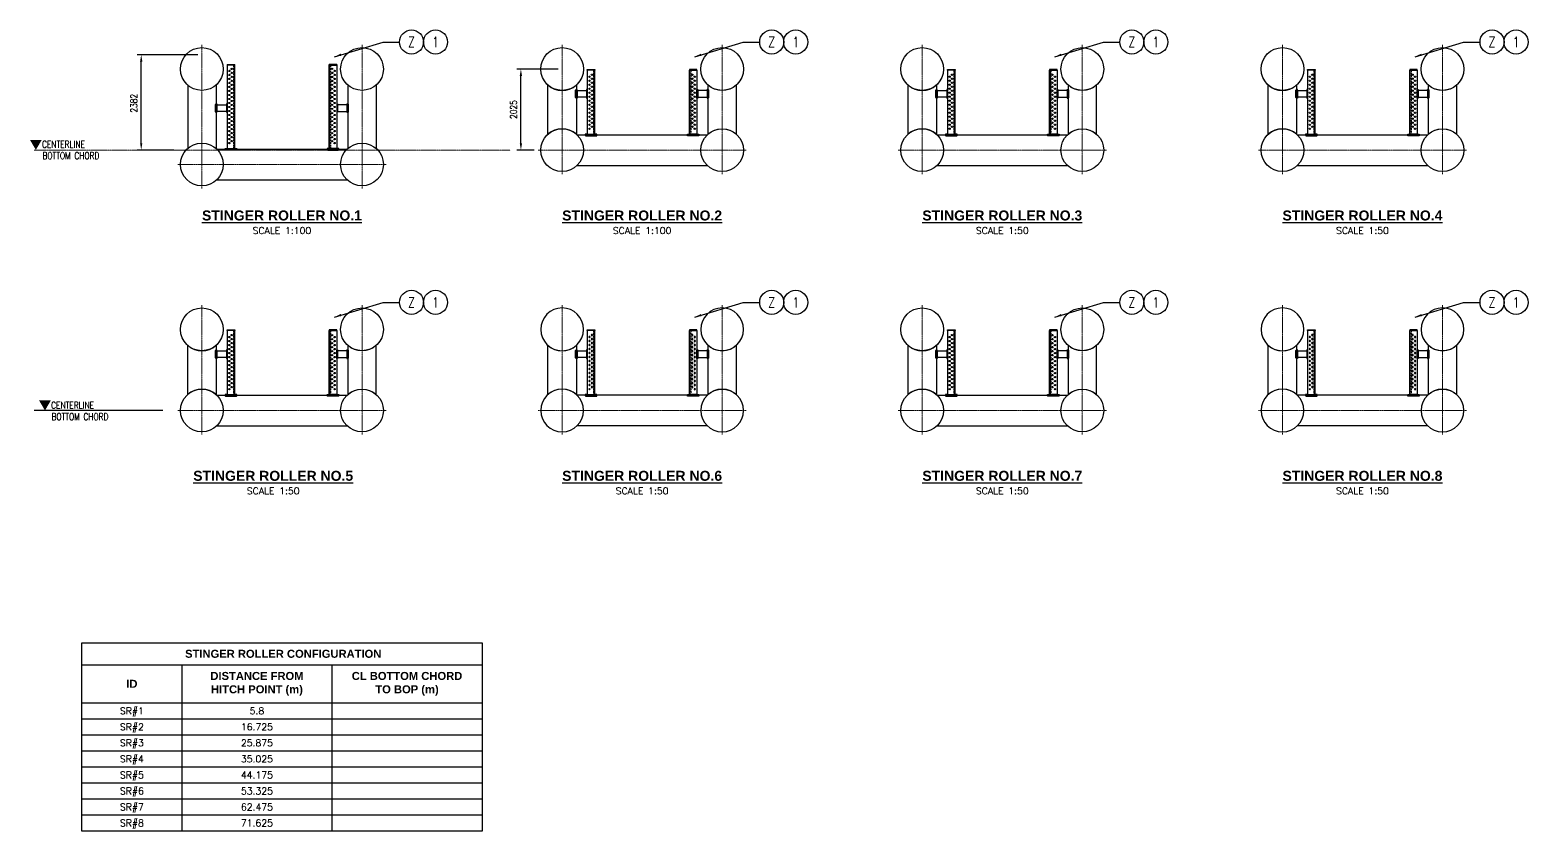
# Model space of a CAD drawing. Header units: millimetres. Extents: x -1297 to 36138, y -17000 to 24782.
# Drawn here: x -1297 to 36138, y -17000 to 3000 of the extents above; entities that cross this region are included whole.
import ezdxf
from ezdxf.enums import TextEntityAlignment as Align

# ---------------------------------------------------------------- set-up
doc = ezdxf.new("R2010")
doc.units = ezdxf.units.MM
for name, pattern in [('CENTER', [50.8, 31.75, -6.35, 6.35, -6.35]), ('HIDDEN', [9.525, 6.35, -3.175]), ('PHANTOM', [63.5, 31.75, -6.35, 6.35, -6.35, 6.35, -6.35])]:
    doc.linetypes.add(name, pattern=pattern)
doc.layers.add('CENTRELINES', color=1, linetype='CENTER', lineweight=5)
doc.layers.add('DIM', color=1, linetype='Continuous')
doc.layers.add('TEXT25', color=3, linetype='Continuous')
doc.styles.add('ARIALBOLD', font='arialbd.ttf')
doc.styles.add('ROMAND', font='romand.shx', dxfattribs={"width": 0.8})
doc.styles.add('ROMANS', font='simplex.shx', dxfattribs={"width": 0.8})
doc.dimstyles.new('100', dxfattribs={"dimscale": 100, "dimtxt": 1.7, "dimasz": 1.7, "dimexe": 1, "dimexo": 1, "dimgap": 1, "dimtad": 1, "dimdec": 0, "dimtxsty": 'ROMANS', "dimcen": 1, "dimclrd": 1, "dimclre": 1, "dimclrt": 2, "dimadec": 1, "dimazin": 2, "dimtp": 0.9999, "dimtm": 0.9999, "dimtfac": 0.7, "dimtdec": 0, "dimtmove": 0, "dimatfit": 3})

# ---------------------------------------------------------------- blocks, each defined once
blk = doc.blocks.new('section_1')
at = {"ltscale": 0.5}
for p, q in [((-2356, 1627), (-2356, 41)), ((-1644, 1627), (-1644, 41)), ((1644, 1627), (1644, 41)), ((2356, 1627), (2356, 41)), ((-1627, 24), (1627, 24)), ((-1627, -738), (1627, -738))]:
    blk.add_line(p, q, dxfattribs=at)
for p, q in [((-1663, 959), (-1663, 1139)), ((-1624, 1154), (-1648, 1154)), ((-1644, 959), (-1644, 1139)), ((-1624, 1154), (-1624, 944)), ((1624, 1154), (1624, 944)), ((1624, 1154), (1648, 1154)), ((1644, 959), (1644, 1139)), ((1663, 959), (1663, 1139)), ((-1624, 944), (-1648, 944)), ((1624, 944), (1648, 944))]:
    blk.add_line(p, q)
for points in [[(-1370, 2134), (-1370, 32), (-1180, 32), (-1180, 2134)], [(-1370, 2134), (-1180, 2134)], [(-1180, 2124), (-1370, 2124)], [(1370, 2134), (1370, 32), (1180, 32), (1180, 2134)], [(1370, 2134), (1180, 2134)], [(1180, 2124), (1370, 2124)], [(-1390, 964), (-1638, 964), (-1638, 1134), (-1390, 1134)], [(-1370, 1154), (-1390, 1154), (-1390, 944), (-1370, 944)], [(1370, 1154), (1390, 1154), (1390, 944), (1370, 944)], [(1390, 964), (1638, 964), (1638, 1134), (1390, 1134)]]:
    blk.add_lwpolyline(points)
at = {"linetype": 'HIDDEN'}
for points in [[(-1215, 2124), (-1215, 32), (-1195, 32), (-1195, 2124)], [(1215, 2124), (1215, 32), (1195, 32), (1195, 2124)]]:
    blk.add_lwpolyline(points, close=True, dxfattribs=at)
for points in [[(-1130, 44), (-1130, 18, -0.414214), (-1150, -2), (-1400, -2, -0.414214), (-1420, 18), (-1420, 44), (-1130, 44)], [(-1130, 36, -0.414214), (-1150, 16), (-1400, 16, -0.414214), (-1420, 36)], [(1420, 44), (1130, 44), (1130, 18, 0.414214), (1150, -2), (1400, -2, 0.414214), (1420, 18), (1420, 44)], [(1130, 36, 0.414214), (1150, 16), (1400, 16, 0.414214), (1420, 36)]]:
    blk.add_lwpolyline(points, format="xyb")
at = {"ltscale": 0.5}
for centre in [(-2000, 2025), (2000, 2025), (-2000, -357), (2000, -357)]:
    blk.add_circle(centre, 534, dxfattribs=at)
at = {"color": 2, "linetype": 'PHANTOM'}
for centre in [(-1315, 1977), (-1315, 1877), (-1255, 1927), (1255, 1927), (1315, 1977), (1315, 1877), (-1315, 1677), (-1255, 1827), (-1255, 1727), (1255, 1827), (1255, 1727), (1315, 1677), (-1315, 1377), (-1315, 1277), (-1315, 1177), (-1255, 1427), (-1255, 1327), (-1255, 1227), (1255, 1427), (1255, 1327), (1255, 1227), (1315, 1377), (1315, 1277), (1315, 1177)]:
    blk.add_circle(centre, 16, dxfattribs=at)
at = {"color": 2}
for centre in [(-1255, 2027), (1255, 2027), (-1315, 1777), (-1315, 1577), (-1255, 1627), (-1255, 1527), (1255, 1627), (1255, 1527), (1315, 1777), (1315, 1577), (-1315, 1477), (-1315, 1377), (-1315, 1277), (-1315, 1177), (-1255, 1427), (-1255, 1327), (-1255, 1227), (-1255, 1127), (1255, 1427), (1255, 1327), (1255, 1227), (1255, 1127), (1315, 1477), (1315, 1377), (1315, 1277), (1315, 1177), (-1315, 1077), (-1315, 977), (-1315, 877), (-1315, 777), (-1255, 1027), (-1255, 927), (-1255, 827), (1255, 1027), (1255, 927), (1255, 827), (1315, 1077), (1315, 977), (1315, 877), (1315, 777), (-1315, 677), (-1315, 577), (-1315, 477), (-1315, 377), (-1255, 727), (-1255, 627), (-1255, 527), (-1255, 427), (1255, 727), (1255, 627), (1255, 527), (1255, 427), (1315, 677), (1315, 577), (1315, 477), (1315, 377), (-1315, 277), (-1315, 177), (-1255, 327), (-1255, 227), (1255, 327), (1255, 227), (1315, 277), (1315, 177)]:
    blk.add_circle(centre, 16, dxfattribs=at)
for centre, start, end in [((-1648, 1139), 90, 180), ((-1629, 1139), 90, 180), ((1629, 1139), 0, 90), ((1648, 1139), 0, 90), ((-1648, 959), 180, 270), ((-1629, 959), 180, 270), ((1629, 959), 270, 0), ((1648, 959), 270, 0)]:
    blk.add_arc(centre, 15, start, end)
at = {"layer": 'CENTRELINES'}
for p, q in [((-2000, -957), (-2000, 2625)), ((2000, -957), (2000, 2625)), ((-2600, -357), (2600, -357))]:
    blk.add_line(p, q, dxfattribs=at)
blk = doc.blocks.new('*D11')
at = {"color": 1, "lineweight": -2}
for p, q in [((11900, 2025), (10871, 2025)), ((10971, 170), (10971, 1855)), ((11300, 0), (10871, 0))]:
    blk.add_line(p, q, dxfattribs=at)
at = {"color": 1}
for points in [[(10999, 1855), (10942, 1855), (10971, 2025)], [(10942, 170), (10999, 170), (10971, 0)]]:
    blk.add_solid(points, dxfattribs=at)
at = {"layer": 'Defpoints', "color": 0}
for p in [(10971, 2025), (12000, 2025), (11400, 0)]:
    blk.add_point(p, dxfattribs=at)
at = {"color": 2, "insert": (10786, 1012), "char_height": 170, "attachment_point": 5, "rotation": 90, "style": 'ROMANS'}
blk.add_mtext('2025', dxfattribs=at)
blk = doc.blocks.new('*D12')
at = {"color": 1, "lineweight": -2}
for p, q in [((2900, 2382), (1383, 2382)), ((1483, 170), (1483, 2212)), ((2300, 0), (1383, 0))]:
    blk.add_line(p, q, dxfattribs=at)
at = {"color": 1}
for points in [[(1511, 2212), (1455, 2212), (1483, 2382)], [(1455, 170), (1511, 170), (1483, 0)]]:
    blk.add_solid(points, dxfattribs=at)
at = {"layer": 'Defpoints', "color": 0}
for p in [(1483, 2382), (3000, 2382), (2400, 0)]:
    blk.add_point(p, dxfattribs=at)
at = {"color": 2, "insert": (1298, 1170), "char_height": 170, "attachment_point": 5, "rotation": 90, "style": 'ROMANS'}
blk.add_mtext('2382', dxfattribs=at)
blk = doc.blocks.new('A3 - TAGG')
at = {"layer": 'TEXT25'}
blk.add_circle((0, 0), 3, dxfattribs=at)
at = {"layer": 'TEXT25', "style": 'ROMAND', "width": 0.8}
blk.add_attdef('1', text='', height=2.5, dxfattribs=at).set_placement((0, 0), align=Align.MIDDLE_CENTER)
blk = doc.blocks.new('section_2')
for p, q in [((-1624, 1511), (-1648, 1511)), ((-1624, 1491), (-1624, 1511)), ((1624, 1491), (1624, 1511)), ((1624, 1511), (1648, 1511)), ((-1663, 1316), (-1663, 1496)), ((-1624, 1301), (-1648, 1301)), ((-1644, 1316), (-1644, 1496)), ((-1624, 1491), (-1624, 1321)), ((-1624, 1321), (-1624, 1301)), ((1624, 1491), (1624, 1321)), ((1624, 1321), (1624, 1301)), ((1624, 1301), (1648, 1301)), ((1644, 1316), (1644, 1496)), ((1663, 1316), (1663, 1496)), ((-1370, 401), (-1180, 401)), ((1370, 401), (1180, 401))]:
    blk.add_line(p, q)
at = {"ltscale": 0.5}
for p, q in [((-1627, 381), (1627, 381)), ((-1627, -381), (1627, -381))]:
    blk.add_line(p, q, dxfattribs=at)
for points in [[(-1370, 1998), (-1370, 2013), (-1180, 2013), (-1180, 1998)], [(-1370, 1998), (-1370, 388), (-1180, 388), (-1180, 1998)], [(1370, 1998), (1370, 2013), (1180, 2013), (1180, 1998)], [(1370, 1998), (1370, 388), (1180, 388), (1180, 1998)], [(-1390, 1301), (-1370, 1301), (-1370, 1511), (-1390, 1511)], [(1390, 1301), (1370, 1301), (1370, 1511), (1390, 1511)], [(-1638, 1491), (-1390, 1491), (-1390, 1321), (-1638, 1321)], [(1638, 1491), (1390, 1491), (1390, 1321), (1638, 1321)]]:
    blk.add_lwpolyline(points, close=True)
at = {"linetype": 'HIDDEN'}
for points in [[(-1215, 1998), (-1215, 388), (-1195, 388), (-1195, 1998)], [(1215, 1998), (1215, 388), (1195, 388), (1195, 1998)]]:
    blk.add_lwpolyline(points, close=True, dxfattribs=at)
at = {"ltscale": 0.5}
for points in [[(-1644, 1627), (-1644, 398, 0.38187), (-2356, 398), (-2356, 1627, 0.38187)], [(1644, 1627), (1644, 398, -0.38187), (2356, 398), (2356, 1627, -0.38187)]]:
    blk.add_lwpolyline(points, format="xyb", close=True, dxfattribs=at)
for points in [[(-1370, 401), (-1420, 401), (-1420, 374, 0.414214), (-1400, 354), (-1150, 354, 0.414214), (-1130, 374), (-1130, 401), (-1180, 401)], [(-1420, 401), (-1420, 393, 0.414214), (-1400, 373), (-1150, 373, 0.414214), (-1130, 393), (-1130, 401)], [(1370, 401), (1420, 401), (1420, 374, -0.414214), (1400, 354), (1150, 354, -0.414214), (1130, 374), (1130, 401), (1180, 401)], [(1420, 401), (1420, 393, -0.414214), (1400, 373), (1150, 373, -0.414214), (1130, 393), (1130, 401)]]:
    blk.add_lwpolyline(points, format="xyb")
for centre in [(-2000, 2025), (2000, 2025), (-2000, 0), (2000, 0)]:
    blk.add_circle(centre, 534, dxfattribs=at)
at = {"color": 2}
for centre in [(-1255, 1883), (1255, 1883), (-1315, 1833), (-1315, 1733), (-1315, 1633), (-1315, 1533), (-1255, 1783), (-1255, 1683), (-1255, 1583), (-1255, 1483), (1255, 1783), (1255, 1683), (1255, 1583), (1255, 1483), (1315, 1833), (1315, 1733), (1315, 1633), (1315, 1533), (-1315, 1433), (-1315, 1333), (-1315, 1233), (-1315, 1133), (-1255, 1383), (-1255, 1283), (-1255, 1183), (1255, 1383), (1255, 1283), (1255, 1183), (1315, 1433), (1315, 1333), (1315, 1233), (1315, 1133), (-1315, 1033), (-1315, 933), (-1315, 833), (-1315, 733), (-1255, 1083), (-1255, 983), (-1255, 883), (-1255, 783), (1255, 1083), (1255, 983), (1255, 883), (1255, 783), (1315, 1033), (1315, 933), (1315, 833), (1315, 733), (-1315, 633), (-1315, 533), (-1255, 683), (-1255, 583), (1255, 683), (1255, 583), (1315, 633), (1315, 533)]:
    blk.add_circle(centre, 16, dxfattribs=at)
for centre, start, end in [((-1648, 1496), 90, 180), ((-1629, 1496), 90, 180), ((1629, 1496), 0, 90), ((1648, 1496), 0, 90), ((-1648, 1316), 180, 270), ((-1629, 1316), 180, 270), ((1629, 1316), 270, 0), ((1648, 1316), 270, 0)]:
    blk.add_arc(centre, 15, start, end)
at = {"layer": 'CENTRELINES', "color": 1}
for p, q in [((-2000, 2625), (-2000, -600)), ((2000, -600), (2000, 2625)), ((-2600, 0), (2600, 0))]:
    blk.add_line(p, q, dxfattribs=at)
blk = doc.blocks.new('section_3')
for p, q in [((-1663, -709), (-1663, -529)), ((-1624, -514), (-1648, -514)), ((-1624, -724), (-1648, -724)), ((-1644, -709), (-1644, -529)), ((-1624, -534), (-1624, -514)), ((-1624, -534), (-1624, -704)), ((-1624, -704), (-1624, -724)), ((1624, -534), (1624, -514)), ((1624, -514), (1648, -514)), ((1624, -534), (1624, -704)), ((1624, -704), (1624, -724)), ((1624, -724), (1648, -724)), ((1644, -709), (1644, -529)), ((1663, -709), (1663, -529)), ((-1370, -1624), (-1180, -1624)), ((1370, -1624), (1180, -1624))]:
    blk.add_line(p, q)
at = {"ltscale": 0.5}
for p, q in [((-1627, -1644), (1627, -1644)), ((-1627, -2406), (1627, -2406))]:
    blk.add_line(p, q, dxfattribs=at)
for points in [[(-1370, -27), (-1370, -12), (-1180, -12), (-1180, -27)], [(-1370, -27), (-1370, -1637), (-1180, -1637), (-1180, -27)], [(1370, -27), (1370, -12), (1180, -12), (1180, -27)], [(1370, -27), (1370, -1637), (1180, -1637), (1180, -27)], [(-1638, -534), (-1390, -534), (-1390, -704), (-1638, -704)], [(-1390, -724), (-1370, -724), (-1370, -514), (-1390, -514)], [(1390, -724), (1370, -724), (1370, -514), (1390, -514)], [(1638, -534), (1390, -534), (1390, -704), (1638, -704)]]:
    blk.add_lwpolyline(points, close=True)
at = {"linetype": 'HIDDEN'}
for points in [[(-1215, -27), (-1215, -1637), (-1195, -1637), (-1195, -27)], [(1215, -27), (1215, -1637), (1195, -1637), (1195, -27)]]:
    blk.add_lwpolyline(points, close=True, dxfattribs=at)
at = {"ltscale": 0.5}
for points in [[(-1644, -398), (-1644, -1627, 0.38187), (-2356, -1627), (-2356, -398, 0.38187)], [(1644, -398), (1644, -1627, -0.38187), (2356, -1627), (2356, -398, -0.38187)]]:
    blk.add_lwpolyline(points, format="xyb", close=True, dxfattribs=at)
for points in [[(-1370, -1624), (-1420, -1624), (-1420, -1651, 0.414214), (-1400, -1671), (-1150, -1671, 0.414214), (-1130, -1651), (-1130, -1624), (-1180, -1624)], [(-1420, -1624), (-1420, -1632, 0.414214), (-1400, -1652), (-1150, -1652, 0.414214), (-1130, -1632), (-1130, -1624)], [(1370, -1624), (1420, -1624), (1420, -1651, -0.414214), (1400, -1671), (1150, -1671, -0.414214), (1130, -1651), (1130, -1624), (1180, -1624)], [(1420, -1624), (1420, -1632, -0.414214), (1400, -1652), (1150, -1652, -0.414214), (1130, -1632), (1130, -1624)]]:
    blk.add_lwpolyline(points, format="xyb")
for centre in [(-2000, 0), (2000, 0), (-2000, -2025), (2000, -2025)]:
    blk.add_circle(centre, 534, dxfattribs=at)
at = {"color": 2}
for centre in [(-1315, -192), (-1315, -292), (-1255, -142), (-1255, -242), (-1255, -342), (1255, -142), (1255, -242), (1255, -342), (1315, -192), (1315, -292), (-1315, -392), (-1315, -492), (-1315, -592), (-1315, -692), (-1255, -442), (-1255, -542), (-1255, -642), (-1255, -742), (1255, -442), (1255, -542), (1255, -642), (1255, -742), (1315, -392), (1315, -492), (1315, -592), (1315, -692), (-1315, -792), (-1315, -892), (-1315, -992), (-1315, -1092), (-1255, -842), (-1255, -942), (-1255, -1042), (1255, -842), (1255, -942), (1255, -1042), (1315, -792), (1315, -892), (1315, -992), (1315, -1092), (-1315, -1192), (-1315, -1292), (-1315, -1392), (-1315, -1492), (-1255, -1142), (-1255, -1242), (-1255, -1342), (-1255, -1442), (1255, -1142), (1255, -1242), (1255, -1342), (1255, -1442), (1315, -1192), (1315, -1292), (1315, -1392), (1315, -1492)]:
    blk.add_circle(centre, 16, dxfattribs=at)
for centre, start, end in [((-1648, -529), 90, 180), ((-1648, -709), 180, 270), ((-1629, -529), 90, 180), ((-1629, -709), 180, 270), ((1629, -529), 0, 90), ((1629, -709), 270, 0), ((1648, -529), 0, 90), ((1648, -709), 270, 0)]:
    blk.add_arc(centre, 15, start, end)
at = {"layer": 'CENTRELINES', "color": 1}
for p, q in [((-2000, 600), (-2000, -2625)), ((2000, -2625), (2000, 600)), ((-2600, -2025), (2600, -2025))]:
    blk.add_line(p, q, dxfattribs=at)
blk = doc.blocks.new('section_4')
for p, q in [((-1663, -709), (-1663, -529)), ((-1624, -514), (-1648, -514)), ((-1624, -724), (-1648, -724)), ((-1644, -709), (-1644, -529)), ((-1624, -534), (-1624, -514)), ((-1624, -534), (-1624, -704)), ((-1624, -704), (-1624, -724)), ((1624, -534), (1624, -514)), ((1624, -514), (1648, -514)), ((1624, -534), (1624, -704)), ((1624, -704), (1624, -724)), ((1624, -724), (1648, -724)), ((1644, -709), (1644, -529)), ((1663, -709), (1663, -529)), ((-1370, -1624), (-1180, -1624)), ((1370, -1624), (1180, -1624))]:
    blk.add_line(p, q)
at = {"ltscale": 0.5}
for p, q in [((-1627, -1644), (1627, -1644)), ((-1627, -2406), (1627, -2406))]:
    blk.add_line(p, q, dxfattribs=at)
for points in [[(-1370, -27), (-1370, -12), (-1180, -12), (-1180, -27)], [(-1370, -27), (-1370, -1637), (-1180, -1637), (-1180, -27)], [(1370, -27), (1370, -12), (1180, -12), (1180, -27)], [(1370, -27), (1370, -1637), (1180, -1637), (1180, -27)], [(-1638, -534), (-1390, -534), (-1390, -704), (-1638, -704)], [(-1390, -724), (-1370, -724), (-1370, -514), (-1390, -514)], [(1390, -724), (1370, -724), (1370, -514), (1390, -514)], [(1638, -534), (1390, -534), (1390, -704), (1638, -704)]]:
    blk.add_lwpolyline(points, close=True)
at = {"linetype": 'HIDDEN'}
for points in [[(-1215, -27), (-1215, -1637), (-1195, -1637), (-1195, -27)], [(1215, -27), (1215, -1637), (1195, -1637), (1195, -27)]]:
    blk.add_lwpolyline(points, close=True, dxfattribs=at)
at = {"ltscale": 0.5}
for points in [[(-1644, -398), (-1644, -1627, 0.38187), (-2356, -1627), (-2356, -398, 0.38187)], [(1644, -398), (1644, -1627, -0.38187), (2356, -1627), (2356, -398, -0.38187)]]:
    blk.add_lwpolyline(points, format="xyb", close=True, dxfattribs=at)
for points in [[(-1370, -1624), (-1420, -1624), (-1420, -1651, 0.414214), (-1400, -1671), (-1150, -1671, 0.414214), (-1130, -1651), (-1130, -1624), (-1180, -1624)], [(-1420, -1624), (-1420, -1632, 0.414214), (-1400, -1652), (-1150, -1652, 0.414214), (-1130, -1632), (-1130, -1624)], [(1370, -1624), (1420, -1624), (1420, -1651, -0.414214), (1400, -1671), (1150, -1671, -0.414214), (1130, -1651), (1130, -1624), (1180, -1624)], [(1420, -1624), (1420, -1632, -0.414214), (1400, -1652), (1150, -1652, -0.414214), (1130, -1632), (1130, -1624)]]:
    blk.add_lwpolyline(points, format="xyb")
for centre in [(-2000, 0), (2000, 0), (-2000, -2025), (2000, -2025)]:
    blk.add_circle(centre, 534, dxfattribs=at)
at = {"color": 2}
for centre in [(-1315, -192), (-1315, -292), (-1255, -142), (-1255, -242), (-1255, -342), (1255, -142), (1255, -242), (1255, -342), (1315, -192), (1315, -292), (-1315, -392), (-1315, -492), (-1315, -592), (-1315, -692), (-1255, -442), (-1255, -542), (-1255, -642), (-1255, -742), (1255, -442), (1255, -542), (1255, -642), (1255, -742), (1315, -392), (1315, -492), (1315, -592), (1315, -692), (-1315, -792), (-1315, -892), (-1315, -992), (-1315, -1092), (-1255, -842), (-1255, -942), (-1255, -1042), (1255, -842), (1255, -942), (1255, -1042), (1315, -792), (1315, -892), (1315, -992), (1315, -1092), (-1315, -1192), (-1315, -1292), (-1315, -1392), (-1315, -1492), (-1255, -1142), (-1255, -1242), (-1255, -1342), (-1255, -1442), (1255, -1142), (1255, -1242), (1255, -1342), (1255, -1442), (1315, -1192), (1315, -1292), (1315, -1392), (1315, -1492)]:
    blk.add_circle(centre, 16, dxfattribs=at)
for centre, start, end in [((-1648, -529), 90, 180), ((-1648, -709), 180, 270), ((-1629, -529), 90, 180), ((-1629, -709), 180, 270), ((1629, -529), 0, 90), ((1629, -709), 270, 0), ((1648, -529), 0, 90), ((1648, -709), 270, 0)]:
    blk.add_arc(centre, 15, start, end)
at = {"layer": 'CENTRELINES', "color": 1}
for p, q in [((-2000, 600), (-2000, -2625)), ((2000, -2625), (2000, 600)), ((-2600, -2025), (2600, -2025))]:
    blk.add_line(p, q, dxfattribs=at)
blk = doc.blocks.new('section_5')
for p, q in [((-1663, -709), (-1663, -529)), ((-1624, -514), (-1648, -514)), ((-1624, -724), (-1648, -724)), ((-1644, -709), (-1644, -529)), ((-1624, -534), (-1624, -514)), ((-1624, -534), (-1624, -704)), ((-1624, -704), (-1624, -724)), ((1624, -534), (1624, -514)), ((1624, -514), (1648, -514)), ((1624, -534), (1624, -704)), ((1624, -704), (1624, -724)), ((1624, -724), (1648, -724)), ((1644, -709), (1644, -529)), ((1663, -709), (1663, -529)), ((-1370, -1624), (-1180, -1624)), ((1370, -1624), (1180, -1624))]:
    blk.add_line(p, q)
at = {"ltscale": 0.5}
for p, q in [((-1627, -1644), (1627, -1644)), ((-1627, -2406), (1627, -2406))]:
    blk.add_line(p, q, dxfattribs=at)
for points in [[(-1370, -27), (-1370, -12), (-1180, -12), (-1180, -27)], [(-1370, -27), (-1370, -1637), (-1180, -1637), (-1180, -27)], [(1370, -27), (1370, -12), (1180, -12), (1180, -27)], [(1370, -27), (1370, -1637), (1180, -1637), (1180, -27)], [(-1638, -534), (-1390, -534), (-1390, -704), (-1638, -704)], [(-1390, -724), (-1370, -724), (-1370, -514), (-1390, -514)], [(1390, -724), (1370, -724), (1370, -514), (1390, -514)], [(1638, -534), (1390, -534), (1390, -704), (1638, -704)]]:
    blk.add_lwpolyline(points, close=True)
at = {"linetype": 'HIDDEN'}
for points in [[(-1215, -27), (-1215, -1637), (-1195, -1637), (-1195, -27)], [(1215, -27), (1215, -1637), (1195, -1637), (1195, -27)]]:
    blk.add_lwpolyline(points, close=True, dxfattribs=at)
at = {"ltscale": 0.5}
for points in [[(-1644, -398), (-1644, -1627, 0.38187), (-2356, -1627), (-2356, -398, 0.38187)], [(1644, -398), (1644, -1627, -0.38187), (2356, -1627), (2356, -398, -0.38187)]]:
    blk.add_lwpolyline(points, format="xyb", close=True, dxfattribs=at)
for points in [[(-1370, -1624), (-1420, -1624), (-1420, -1651, 0.414214), (-1400, -1671), (-1150, -1671, 0.414214), (-1130, -1651), (-1130, -1624), (-1180, -1624)], [(-1420, -1624), (-1420, -1632, 0.414214), (-1400, -1652), (-1150, -1652, 0.414214), (-1130, -1632), (-1130, -1624)], [(1370, -1624), (1420, -1624), (1420, -1651, -0.414214), (1400, -1671), (1150, -1671, -0.414214), (1130, -1651), (1130, -1624), (1180, -1624)], [(1420, -1624), (1420, -1632, -0.414214), (1400, -1652), (1150, -1652, -0.414214), (1130, -1632), (1130, -1624)]]:
    blk.add_lwpolyline(points, format="xyb")
for centre in [(-2000, 0), (2000, 0), (-2000, -2025), (2000, -2025)]:
    blk.add_circle(centre, 534, dxfattribs=at)
at = {"color": 2}
for centre in [(-1315, -192), (-1315, -292), (-1255, -142), (-1255, -242), (-1255, -342), (1255, -142), (1255, -242), (1255, -342), (1315, -192), (1315, -292), (-1315, -392), (-1315, -492), (-1315, -592), (-1315, -692), (-1255, -442), (-1255, -542), (-1255, -642), (-1255, -742), (1255, -442), (1255, -542), (1255, -642), (1255, -742), (1315, -392), (1315, -492), (1315, -592), (1315, -692), (-1315, -792), (-1315, -892), (-1315, -992), (-1315, -1092), (-1255, -842), (-1255, -942), (-1255, -1042), (1255, -842), (1255, -942), (1255, -1042), (1315, -792), (1315, -892), (1315, -992), (1315, -1092), (-1315, -1192), (-1315, -1292), (-1315, -1392), (-1315, -1492), (-1255, -1142), (-1255, -1242), (-1255, -1342), (-1255, -1442), (1255, -1142), (1255, -1242), (1255, -1342), (1255, -1442), (1315, -1192), (1315, -1292), (1315, -1392), (1315, -1492)]:
    blk.add_circle(centre, 16, dxfattribs=at)
for centre, start, end in [((-1648, -529), 90, 180), ((-1648, -709), 180, 270), ((-1629, -529), 90, 180), ((-1629, -709), 180, 270), ((1629, -529), 0, 90), ((1629, -709), 270, 0), ((1648, -529), 0, 90), ((1648, -709), 270, 0)]:
    blk.add_arc(centre, 15, start, end)
at = {"layer": 'CENTRELINES', "color": 1}
for p, q in [((-2000, 600), (-2000, -2625)), ((2000, -2625), (2000, 600)), ((-2600, -2025), (2600, -2025))]:
    blk.add_line(p, q, dxfattribs=at)
blk = doc.blocks.new('section_6')
for p, q in [((-1663, -709), (-1663, -529)), ((-1624, -514), (-1648, -514)), ((-1624, -724), (-1648, -724)), ((-1644, -709), (-1644, -529)), ((-1624, -534), (-1624, -514)), ((-1624, -534), (-1624, -704)), ((-1624, -704), (-1624, -724)), ((1624, -534), (1624, -514)), ((1624, -514), (1648, -514)), ((1624, -534), (1624, -704)), ((1624, -704), (1624, -724)), ((1624, -724), (1648, -724)), ((1644, -709), (1644, -529)), ((1663, -709), (1663, -529)), ((-1370, -1624), (-1180, -1624)), ((1370, -1624), (1180, -1624))]:
    blk.add_line(p, q)
at = {"ltscale": 0.5}
for p, q in [((-1627, -1644), (1627, -1644)), ((-1627, -2406), (1627, -2406))]:
    blk.add_line(p, q, dxfattribs=at)
for points in [[(-1370, -27), (-1370, -12), (-1180, -12), (-1180, -27)], [(-1370, -27), (-1370, -1637), (-1180, -1637), (-1180, -27)], [(1370, -27), (1370, -12), (1180, -12), (1180, -27)], [(1370, -27), (1370, -1637), (1180, -1637), (1180, -27)], [(-1638, -534), (-1390, -534), (-1390, -704), (-1638, -704)], [(-1390, -724), (-1370, -724), (-1370, -514), (-1390, -514)], [(1390, -724), (1370, -724), (1370, -514), (1390, -514)], [(1638, -534), (1390, -534), (1390, -704), (1638, -704)]]:
    blk.add_lwpolyline(points, close=True)
at = {"linetype": 'HIDDEN'}
for points in [[(-1215, -27), (-1215, -1637), (-1195, -1637), (-1195, -27)], [(1215, -27), (1215, -1637), (1195, -1637), (1195, -27)]]:
    blk.add_lwpolyline(points, close=True, dxfattribs=at)
at = {"ltscale": 0.5}
for points in [[(-1644, -398), (-1644, -1627, 0.38187), (-2356, -1627), (-2356, -398, 0.38187)], [(1644, -398), (1644, -1627, -0.38187), (2356, -1627), (2356, -398, -0.38187)]]:
    blk.add_lwpolyline(points, format="xyb", close=True, dxfattribs=at)
for points in [[(-1370, -1624), (-1420, -1624), (-1420, -1651, 0.414214), (-1400, -1671), (-1150, -1671, 0.414214), (-1130, -1651), (-1130, -1624), (-1180, -1624)], [(-1420, -1624), (-1420, -1632, 0.414214), (-1400, -1652), (-1150, -1652, 0.414214), (-1130, -1632), (-1130, -1624)], [(1370, -1624), (1420, -1624), (1420, -1651, -0.414214), (1400, -1671), (1150, -1671, -0.414214), (1130, -1651), (1130, -1624), (1180, -1624)], [(1420, -1624), (1420, -1632, -0.414214), (1400, -1652), (1150, -1652, -0.414214), (1130, -1632), (1130, -1624)]]:
    blk.add_lwpolyline(points, format="xyb")
for centre in [(-2000, 0), (2000, 0), (-2000, -2025), (2000, -2025)]:
    blk.add_circle(centre, 534, dxfattribs=at)
at = {"color": 2}
for centre in [(-1315, -192), (-1315, -292), (-1255, -142), (-1255, -242), (-1255, -342), (1255, -142), (1255, -242), (1255, -342), (1315, -192), (1315, -292), (-1315, -392), (-1315, -492), (-1315, -592), (-1315, -692), (-1255, -442), (-1255, -542), (-1255, -642), (-1255, -742), (1255, -442), (1255, -542), (1255, -642), (1255, -742), (1315, -392), (1315, -492), (1315, -592), (1315, -692), (-1315, -792), (-1315, -892), (-1315, -992), (-1315, -1092), (-1255, -842), (-1255, -942), (-1255, -1042), (1255, -842), (1255, -942), (1255, -1042), (1315, -792), (1315, -892), (1315, -992), (1315, -1092), (-1315, -1192), (-1315, -1292), (-1315, -1392), (-1315, -1492), (-1255, -1142), (-1255, -1242), (-1255, -1342), (-1255, -1442), (1255, -1142), (1255, -1242), (1255, -1342), (1255, -1442), (1315, -1192), (1315, -1292), (1315, -1392), (1315, -1492)]:
    blk.add_circle(centre, 16, dxfattribs=at)
for centre, start, end in [((-1648, -529), 90, 180), ((-1648, -709), 180, 270), ((-1629, -529), 90, 180), ((-1629, -709), 180, 270), ((1629, -529), 0, 90), ((1629, -709), 270, 0), ((1648, -529), 0, 90), ((1648, -709), 270, 0)]:
    blk.add_arc(centre, 15, start, end)
at = {"layer": 'CENTRELINES', "color": 1}
for p, q in [((-2000, 600), (-2000, -2625)), ((2000, -2625), (2000, 600)), ((-2600, -2025), (2600, -2025))]:
    blk.add_line(p, q, dxfattribs=at)
blk = doc.blocks.new('section_7')
for p, q in [((-1663, -709), (-1663, -529)), ((-1624, -514), (-1648, -514)), ((-1624, -724), (-1648, -724)), ((-1644, -709), (-1644, -529)), ((-1624, -534), (-1624, -514)), ((-1624, -534), (-1624, -704)), ((-1624, -704), (-1624, -724)), ((1624, -534), (1624, -514)), ((1624, -514), (1648, -514)), ((1624, -534), (1624, -704)), ((1624, -704), (1624, -724)), ((1624, -724), (1648, -724)), ((1644, -709), (1644, -529)), ((1663, -709), (1663, -529)), ((-1370, -1624), (-1180, -1624)), ((1370, -1624), (1180, -1624))]:
    blk.add_line(p, q)
at = {"ltscale": 0.5}
for p, q in [((-1627, -1644), (1627, -1644)), ((-1627, -2406), (1627, -2406))]:
    blk.add_line(p, q, dxfattribs=at)
for points in [[(-1370, -27), (-1370, -12), (-1180, -12), (-1180, -27)], [(-1370, -27), (-1370, -1637), (-1180, -1637), (-1180, -27)], [(1370, -27), (1370, -12), (1180, -12), (1180, -27)], [(1370, -27), (1370, -1637), (1180, -1637), (1180, -27)], [(-1638, -534), (-1390, -534), (-1390, -704), (-1638, -704)], [(-1390, -724), (-1370, -724), (-1370, -514), (-1390, -514)], [(1390, -724), (1370, -724), (1370, -514), (1390, -514)], [(1638, -534), (1390, -534), (1390, -704), (1638, -704)]]:
    blk.add_lwpolyline(points, close=True)
at = {"linetype": 'HIDDEN'}
for points in [[(-1215, -27), (-1215, -1637), (-1195, -1637), (-1195, -27)], [(1215, -27), (1215, -1637), (1195, -1637), (1195, -27)]]:
    blk.add_lwpolyline(points, close=True, dxfattribs=at)
at = {"ltscale": 0.5}
for points in [[(-1644, -398), (-1644, -1627, 0.38187), (-2356, -1627), (-2356, -398, 0.38187)], [(1644, -398), (1644, -1627, -0.38187), (2356, -1627), (2356, -398, -0.38187)]]:
    blk.add_lwpolyline(points, format="xyb", close=True, dxfattribs=at)
for points in [[(-1370, -1624), (-1420, -1624), (-1420, -1651, 0.414214), (-1400, -1671), (-1150, -1671, 0.414214), (-1130, -1651), (-1130, -1624), (-1180, -1624)], [(-1420, -1624), (-1420, -1632, 0.414214), (-1400, -1652), (-1150, -1652, 0.414214), (-1130, -1632), (-1130, -1624)], [(1370, -1624), (1420, -1624), (1420, -1651, -0.414214), (1400, -1671), (1150, -1671, -0.414214), (1130, -1651), (1130, -1624), (1180, -1624)], [(1420, -1624), (1420, -1632, -0.414214), (1400, -1652), (1150, -1652, -0.414214), (1130, -1632), (1130, -1624)]]:
    blk.add_lwpolyline(points, format="xyb")
for centre in [(-2000, 0), (2000, 0), (-2000, -2025), (2000, -2025)]:
    blk.add_circle(centre, 534, dxfattribs=at)
at = {"color": 2}
for centre in [(-1315, -192), (-1315, -292), (-1255, -142), (-1255, -242), (-1255, -342), (1255, -142), (1255, -242), (1255, -342), (1315, -192), (1315, -292), (-1315, -392), (-1315, -492), (-1315, -592), (-1315, -692), (-1255, -442), (-1255, -542), (-1255, -642), (-1255, -742), (1255, -442), (1255, -542), (1255, -642), (1255, -742), (1315, -392), (1315, -492), (1315, -592), (1315, -692), (-1315, -792), (-1315, -892), (-1315, -992), (-1315, -1092), (-1255, -842), (-1255, -942), (-1255, -1042), (1255, -842), (1255, -942), (1255, -1042), (1315, -792), (1315, -892), (1315, -992), (1315, -1092), (-1315, -1192), (-1315, -1292), (-1315, -1392), (-1315, -1492), (-1255, -1142), (-1255, -1242), (-1255, -1342), (-1255, -1442), (1255, -1142), (1255, -1242), (1255, -1342), (1255, -1442), (1315, -1192), (1315, -1292), (1315, -1392), (1315, -1492)]:
    blk.add_circle(centre, 16, dxfattribs=at)
for centre, start, end in [((-1648, -529), 90, 180), ((-1648, -709), 180, 270), ((-1629, -529), 90, 180), ((-1629, -709), 180, 270), ((1629, -529), 0, 90), ((1629, -709), 270, 0), ((1648, -529), 0, 90), ((1648, -709), 270, 0)]:
    blk.add_arc(centre, 15, start, end)
at = {"layer": 'CENTRELINES', "color": 1}
for p, q in [((-2000, 600), (-2000, -2625)), ((2000, -2625), (2000, 600)), ((-2600, -2025), (2600, -2025))]:
    blk.add_line(p, q, dxfattribs=at)
blk = doc.blocks.new('section_8')
for p, q in [((-1663, -709), (-1663, -529)), ((-1624, -514), (-1648, -514)), ((-1624, -724), (-1648, -724)), ((-1644, -709), (-1644, -529)), ((-1624, -534), (-1624, -514)), ((-1624, -534), (-1624, -704)), ((-1624, -704), (-1624, -724)), ((1624, -534), (1624, -514)), ((1624, -514), (1648, -514)), ((1624, -534), (1624, -704)), ((1624, -704), (1624, -724)), ((1624, -724), (1648, -724)), ((1644, -709), (1644, -529)), ((1663, -709), (1663, -529)), ((-1370, -1624), (-1180, -1624)), ((1370, -1624), (1180, -1624))]:
    blk.add_line(p, q)
at = {"ltscale": 0.5}
for p, q in [((-1627, -1644), (1627, -1644)), ((-1627, -2406), (1627, -2406))]:
    blk.add_line(p, q, dxfattribs=at)
for points in [[(-1370, -27), (-1370, -12), (-1180, -12), (-1180, -27)], [(-1370, -27), (-1370, -1637), (-1180, -1637), (-1180, -27)], [(1370, -27), (1370, -12), (1180, -12), (1180, -27)], [(1370, -27), (1370, -1637), (1180, -1637), (1180, -27)], [(-1638, -534), (-1390, -534), (-1390, -704), (-1638, -704)], [(-1390, -724), (-1370, -724), (-1370, -514), (-1390, -514)], [(1390, -724), (1370, -724), (1370, -514), (1390, -514)], [(1638, -534), (1390, -534), (1390, -704), (1638, -704)]]:
    blk.add_lwpolyline(points, close=True)
at = {"linetype": 'HIDDEN'}
for points in [[(-1215, -27), (-1215, -1637), (-1195, -1637), (-1195, -27)], [(1215, -27), (1215, -1637), (1195, -1637), (1195, -27)]]:
    blk.add_lwpolyline(points, close=True, dxfattribs=at)
at = {"ltscale": 0.5}
for points in [[(-1644, -398), (-1644, -1627, 0.38187), (-2356, -1627), (-2356, -398, 0.38187)], [(1644, -398), (1644, -1627, -0.38187), (2356, -1627), (2356, -398, -0.38187)]]:
    blk.add_lwpolyline(points, format="xyb", close=True, dxfattribs=at)
for points in [[(-1370, -1624), (-1420, -1624), (-1420, -1651, 0.414214), (-1400, -1671), (-1150, -1671, 0.414214), (-1130, -1651), (-1130, -1624), (-1180, -1624)], [(-1420, -1624), (-1420, -1632, 0.414214), (-1400, -1652), (-1150, -1652, 0.414214), (-1130, -1632), (-1130, -1624)], [(1370, -1624), (1420, -1624), (1420, -1651, -0.414214), (1400, -1671), (1150, -1671, -0.414214), (1130, -1651), (1130, -1624), (1180, -1624)], [(1420, -1624), (1420, -1632, -0.414214), (1400, -1652), (1150, -1652, -0.414214), (1130, -1632), (1130, -1624)]]:
    blk.add_lwpolyline(points, format="xyb")
for centre in [(-2000, 0), (2000, 0), (-2000, -2025), (2000, -2025)]:
    blk.add_circle(centre, 534, dxfattribs=at)
at = {"color": 2}
for centre in [(-1315, -192), (-1315, -292), (-1255, -142), (-1255, -242), (-1255, -342), (1255, -142), (1255, -242), (1255, -342), (1315, -192), (1315, -292), (-1315, -392), (-1315, -492), (-1315, -592), (-1315, -692), (-1255, -442), (-1255, -542), (-1255, -642), (-1255, -742), (1255, -442), (1255, -542), (1255, -642), (1255, -742), (1315, -392), (1315, -492), (1315, -592), (1315, -692), (-1315, -792), (-1315, -892), (-1315, -992), (-1315, -1092), (-1255, -842), (-1255, -942), (-1255, -1042), (1255, -842), (1255, -942), (1255, -1042), (1315, -792), (1315, -892), (1315, -992), (1315, -1092), (-1315, -1192), (-1315, -1292), (-1315, -1392), (-1315, -1492), (-1255, -1142), (-1255, -1242), (-1255, -1342), (-1255, -1442), (1255, -1142), (1255, -1242), (1255, -1342), (1255, -1442), (1315, -1192), (1315, -1292), (1315, -1392), (1315, -1492)]:
    blk.add_circle(centre, 16, dxfattribs=at)
for centre, start, end in [((-1648, -529), 90, 180), ((-1648, -709), 180, 270), ((-1629, -529), 90, 180), ((-1629, -709), 180, 270), ((1629, -529), 0, 90), ((1629, -709), 270, 0), ((1648, -529), 0, 90), ((1648, -709), 270, 0)]:
    blk.add_arc(centre, 15, start, end)
at = {"layer": 'CENTRELINES', "color": 1}
for p, q in [((-2000, 600), (-2000, -2625)), ((2000, -2625), (2000, 600)), ((-2600, -2025), (2600, -2025))]:
    blk.add_line(p, q, dxfattribs=at)

msp = doc.modelspace()

# ---------------------------------------------------------------- linework, layer by layer
at = {"color": 3}
for p, q in [((0, -12850), (10000, -12850)), ((2500, -12850), (2500, -17000)), ((6250, -12850), (6250, -17000)), ((0, -13800), (10000, -13800))]:
    msp.add_line(p, q, dxfattribs=at)
at = {"color": 1}
for p, q in [((0, -14200), (10000, -14200)), ((0, -14600), (10000, -14600)), ((0, -15000), (10000, -15000)), ((0, -15400), (10000, -15400)), ((0, -15800), (10000, -15800)), ((0, -16200), (10000, -16200)), ((0, -16600), (10000, -16600))]:
    msp.add_line(p, q, dxfattribs=at)
at = {"color": 3}
msp.add_lwpolyline([(0, -17000), (0, -12300), (10000, -12300), (10000, -17000)], close=True, dxfattribs=at)
at = {"color": 1}
for points in [[(-1149.8, 5.5), (-1002.4, 256.5), (-1297.3, 256.5)], [(-922.3, -6500), (-774.8, -6249), (-1069.8, -6249)]]:
    msp.add_solid(points, dxfattribs=at)
at = {"layer": 'CENTRELINES', "color": 1}
msp.add_line((-1188.2, 0), (10701.7, 0), dxfattribs=at)
at = {"layer": 'DIM', "color": 1}
msp.add_line((2024, -6500), (-1188.2, -6500), dxfattribs=at)

# ---------------------------------------------------------------- block references
for name, p in [('section_1', (5000, 0)), ('section_2', (14000, 0)), ('section_3', (23000, 2025)), ('section_4', (32000, 2025)), ('section_5', (5000, -4475)), ('section_7', (23000, -4475))]:
    msp.add_blockref(name, p)
at = {"xscale": -1}
for name, p in [('section_6', (14000, -4475)), ('section_8', (32000, -4475))]:
    msp.add_blockref(name, p, dxfattribs=at)
at = {"layer": 'DIM', "xscale": 100, "yscale": 100, "zscale": 50}
for p, values in [((8237.8, 2699.7), {'1': 'Z'}), ((8837.8, 2699.7), {'1': '1'}), ((17237.8, 2699.7), {'1': 'Z'}), ((17837.8, 2699.7), {'1': '1'}), ((26237.8, 2699.7), {'1': 'Z'}), ((26837.8, 2699.7), {'1': '1'}), ((35237.8, 2699.7), {'1': 'Z'}), ((35837.8, 2699.7), {'1': '1'}), ((8237.8, -3800.3), {'1': 'Z'}), ((8837.8, -3800.3), {'1': '1'}), ((17237.8, -3800.3), {'1': 'Z'}), ((17837.8, -3800.3), {'1': '1'}), ((26237.8, -3800.3), {'1': 'Z'}), ((26837.8, -3800.3), {'1': '1'}), ((35237.8, -3800.3), {'1': 'Z'}), ((35837.8, -3800.3), {'1': '1'})]:
    msp.add_blockref('A3 - TAGG', p, dxfattribs=at).add_auto_attribs(values)

# ---------------------------------------------------------------- texts
at = {"layer": 'DIM', "color": 2, "style": 'ROMANS', "width": 0.8}
for s, p in [('CENTERLINE', (-995.2, 9.8)), ('BOTTOM CHORD', (-985.6, -274)), ('CENTERLINE', (-767.6, -6505.6)), ('BOTTOM CHORD', (-758, -6789.5))]:
    msp.add_text(s, height=170, dxfattribs=at).set_placement(p, align=Align.BOTTOM_LEFT)
at = {"layer": 'DIM', "color": 3, "style": 'ARIALBOLD'}
for s, p in [('STINGER ROLLER CONFIGURATION', (5031.7, -12575)), ('ID', (1250, -13325))]:
    msp.add_text(s, height=200, dxfattribs=at).set_placement(p, align=Align.MIDDLE_CENTER)
at = {"layer": 'DIM', "color": 2, "style": 'ROMANS'}
for s, p in [('SR#1', (1250, -14000)), ('5.8', (4375, -14000)), ('SR#2', (1250, -14400)), ('16.725', (4375, -14400)), ('SR#3', (1250, -14800)), ('25.875', (4375, -14800)), ('SR#4', (1250, -15200)), ('35.025', (4375, -15200)), ('SR#5', (1250, -15600)), ('44.175', (4375, -15600)), ('SR#6', (1250, -16000)), ('53.325', (4375, -16000)), ('SR#7', (1250, -16400)), ('62.475', (4375, -16400)), ('SR#8', (1250, -16800)), ('71.625', (4375, -16800))]:
    msp.add_text(s, height=170, dxfattribs=at).set_placement(p, align=Align.MIDDLE_CENTER)
at = {"layer": 'DIM', "color": 3, "char_height": 300, "attachment_point": 5, "style": 'ARIALBOLD'}
for s, insert in [('{\\L\\H0.83333x;\\A1;STINGER ROLLER NO.1\\P}\\C2;\\Fromans|c0;\\H0.5666644x;\\A1;SCALE 1:100', (5000, -1800)), ('{\\L\\H0.83333x;\\A1;STINGER ROLLER NO.2\\P}\\C2;\\Fromans|c0;\\H0.5666644x;\\A1;SCALE 1:100', (14000, -1800)), ('\\A1;{\\H0.83333x;\\LSTINGER ROLLER NO.3\\Fromans|c0;\\l\\C2;\\P\\H0.68x;SCALE 1:50}', (23000, -1800)), ('\\A1;{\\H0.83333x;\\LSTINGER ROLLER NO.4\\P\\Fromans|c0;\\H0.68x;\\l\\C2;SCALE 1:50}', (32000, -1800)), ('\\A1;{\\H0.83333x;\\LSTINGER ROLLER NO.5\\P\\Fromans|c0;\\H0.68x;\\l\\C2;SCALE 1:50}', (4780.7, -8300)), ('\\A1;{\\H0.83333x;\\LSTINGER ROLLER NO.6\\P\\Fromans|c0;\\H0.68x;\\l\\C2;SCALE 1:50}', (14000, -8300)), ('\\A1;{\\H0.83333x;\\LSTINGER ROLLER NO.7\\Fromans|c0;\\l\\C2;\\P\\H0.68x;SCALE 1:50}', (23000, -8300)), ('\\A1;{\\H0.83333x;\\LSTINGER ROLLER NO.8\\P\\Fromans|c0;\\H0.68x;\\l\\C2;SCALE 1:50}', (32000, -8300))]:
    msp.add_mtext(s, dxfattribs=dict(at, insert=insert))
at = {"layer": 'DIM', "color": 3, "char_height": 200, "width": 3042.394, "attachment_point": 5, "style": 'ARIALBOLD'}
for s, insert in [('DISTANCE FROM\\PHITCH POINT (m)', (4375, -13325)), ('CL BOTTOM CHORD TO BOP (m)', (8125, -13325))]:
    msp.add_mtext(s, dxfattribs=dict(at, insert=insert))

# ---------------------------------------------------------------- dimensions: what is measured, and where the dimension line sits
dim = msp.add_linear_dim(base=(1483, 2381.6), p1=(2400, 0), p2=(3000, 2381.6), angle=90, dimstyle='100')
dim.commit()
dim.dimension.update_dxf_attribs({"geometry": '*D12', "text_midpoint": (1483, 1169.6), "dimtype": 160})
dim = msp.add_linear_dim(base=(10970.5, 2025), p1=(11400, 0), p2=(12000, 2025), angle=90, dimstyle='100')
dim.commit()
dim.dimension.update_dxf_attribs({"geometry": '*D11', "text_midpoint": (10785.5, 1012.5)})

# ---------------------------------------------------------------- leaders
for points in [[(6315, 2333.3), (7526.6, 2699.7), (7937.8, 2699.7)], [(15315, 2333.3), (16526.6, 2699.7), (16937.8, 2699.7)], [(24315, 2333.3), (25526.6, 2699.7), (25937.8, 2699.7)], [(33315, 2333.3), (34526.6, 2699.7), (34937.8, 2699.7)], [(6315, -4166.7), (7526.6, -3800.3), (7937.8, -3800.3)], [(15315, -4166.7), (16526.6, -3800.3), (16937.8, -3800.3)], [(24315, -4166.7), (25526.6, -3800.3), (25937.8, -3800.3)], [(33315, -4166.7), (34526.6, -3800.3), (34937.8, -3800.3)]]:
    msp.add_leader(points, dimstyle='100')

doc.saveas('drawing.dxf')
